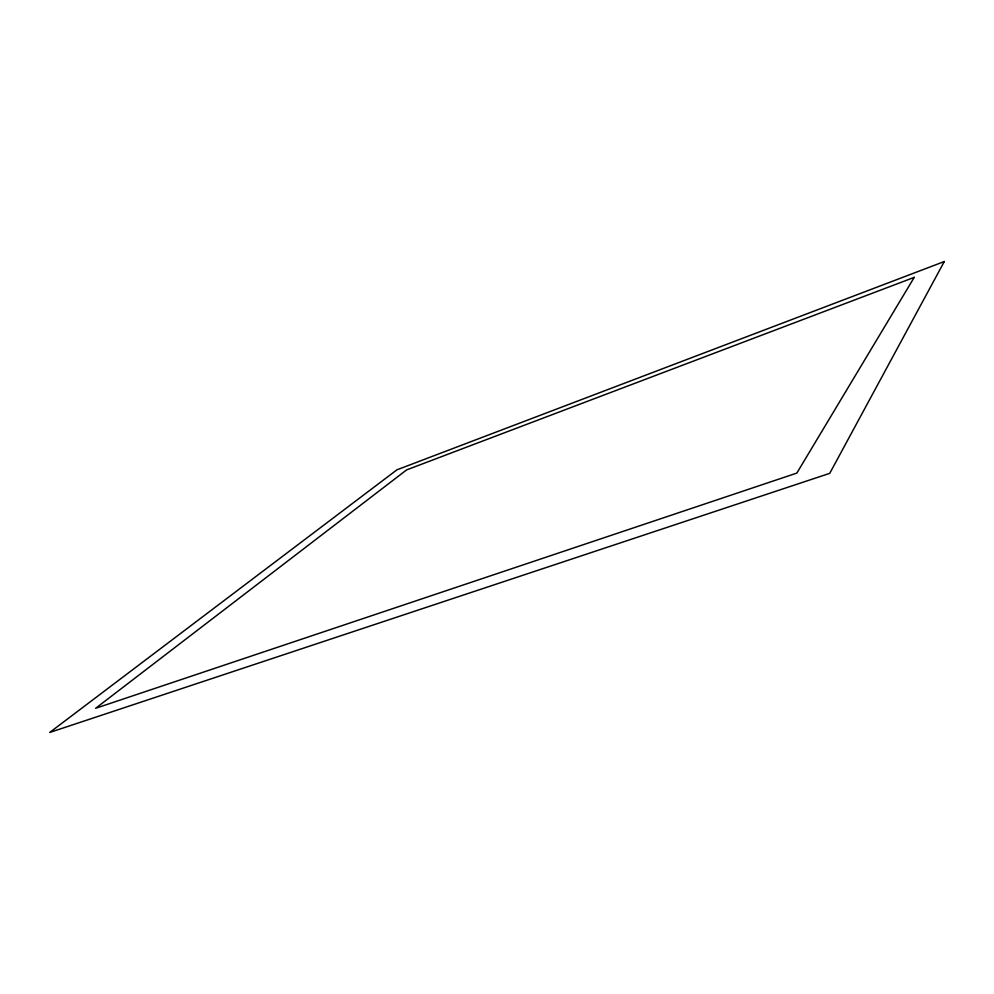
<?xml version="1.0" encoding="UTF-8"?>
<svg xmlns="http://www.w3.org/2000/svg" width="994" height="994" viewBox="0 0 994 994"><rect width="100%" height="100%" fill="white"/><g stroke="black" fill="none" stroke-linecap="round" stroke-linejoin="round"><path stroke-width="1.49" d="M944.3 261.534L829.741 473.343L49.7 732.466L396.954 469.814L944.3 261.534M914.244 277.351L796.84 473.082L95.635 708.287L406.633 469.889L914.244 277.351"/></g></svg>
